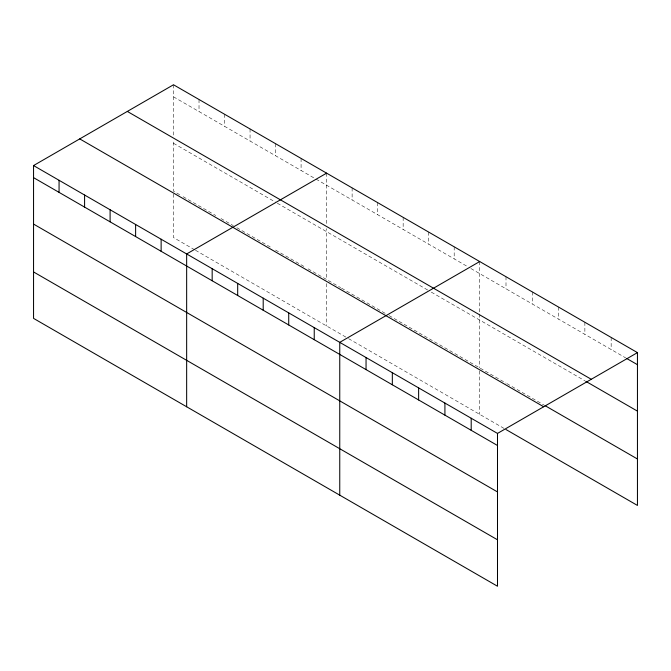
<?xml version="1.0" encoding="UTF-8"?>
<svg xmlns="http://www.w3.org/2000/svg" width="671" height="671" viewBox="0 0 671 671"><rect width="100%" height="100%" fill="white"/><g stroke="black" fill="none" stroke-linecap="round" stroke-linejoin="round"><path stroke-width="0.5" stroke-dasharray="3.35 2.52" d="M173.504 84.764L173.504 136.213M173.504 96.834L315.169 178.62M316.049 179.132L467.393 266.504M470.908 268.543L625.666 357.886M173.504 143.284L275.571 202.206M277.333 203.229L427.796 290.09M431.31 292.128L584.869 380.776M179.66 194.691L173.504 191.134L173.504 140.256M183.183 196.72L215.743 215.517M221.019 218.57L233.34 225.674M236.855 227.712L271.176 247.524M275.571 250.065L304.609 266.823M308.132 268.861L326.609 279.53L326.609 228.643M328.371 280.545L340.683 287.658M341.564 288.161L385.557 313.567M389.079 315.596L403.162 323.724M404.034 324.227L506.001 383.099M506.907 383.619L544.072 405.083M194.624 249.771L173.504 237.576L173.504 192.141M195.504 250.283L347.721 338.167M348.601 338.67L506.001 429.541M611.164 337.438L611.164 349.516M584.869 322.265L584.869 334.334M558.582 307.083L558.582 319.153M532.288 291.902L532.288 303.98M506.001 276.729L506.001 288.798M479.706 261.547L479.706 312.996M479.706 314.011L479.706 367.918M479.706 370.946L479.706 414.368M454.192 246.819L454.192 258.889M428.677 232.082L428.677 244.152M403.162 217.354L403.162 229.423M377.639 202.617L377.639 214.695M352.124 187.888L352.124 199.958M326.609 173.152L326.609 224.609M326.609 283.565L326.609 325.972M301.086 158.423L301.086 170.493M275.571 143.686L275.571 155.764M250.057 128.958L250.057 141.027M224.542 114.229L224.542 126.299M199.019 99.493L199.019 111.571"/><path stroke-width="1.01" d="M33.55 165.561L497.496 433.424L497.496 586.236L33.55 318.381L33.55 165.561L173.504 84.764L637.45 352.619L637.45 505.439L506.001 429.541M326.609 173.152L186.655 253.957L186.655 406.777M479.706 261.547L339.752 342.353L339.752 495.164M497.496 433.424L637.45 352.619M626.571 358.406L637.45 364.689M127.322 111.428L591.268 379.283M585.775 381.304L637.45 411.138M544.978 405.603L637.45 458.989M79.732 138.897L543.678 406.752M33.55 177.639L497.496 445.494M33.55 224.08L497.496 491.935M33.55 271.94L497.496 539.794M471.201 418.243L471.201 430.312M444.915 403.061L444.915 415.139M418.629 387.888L418.629 399.958M392.334 372.707L392.334 384.777M366.047 357.526L366.047 369.604M314.238 327.616L314.238 339.694M288.723 312.887L288.723 324.957M263.2 298.15L263.2 310.228M237.685 283.422L237.685 295.492M212.17 268.685L212.17 280.763M161.132 239.228L161.132 251.298M135.617 224.491L135.617 236.569M110.103 209.763L110.103 221.833M84.588 195.026L84.588 207.104M59.065 180.298L59.065 192.367"/></g></svg>
